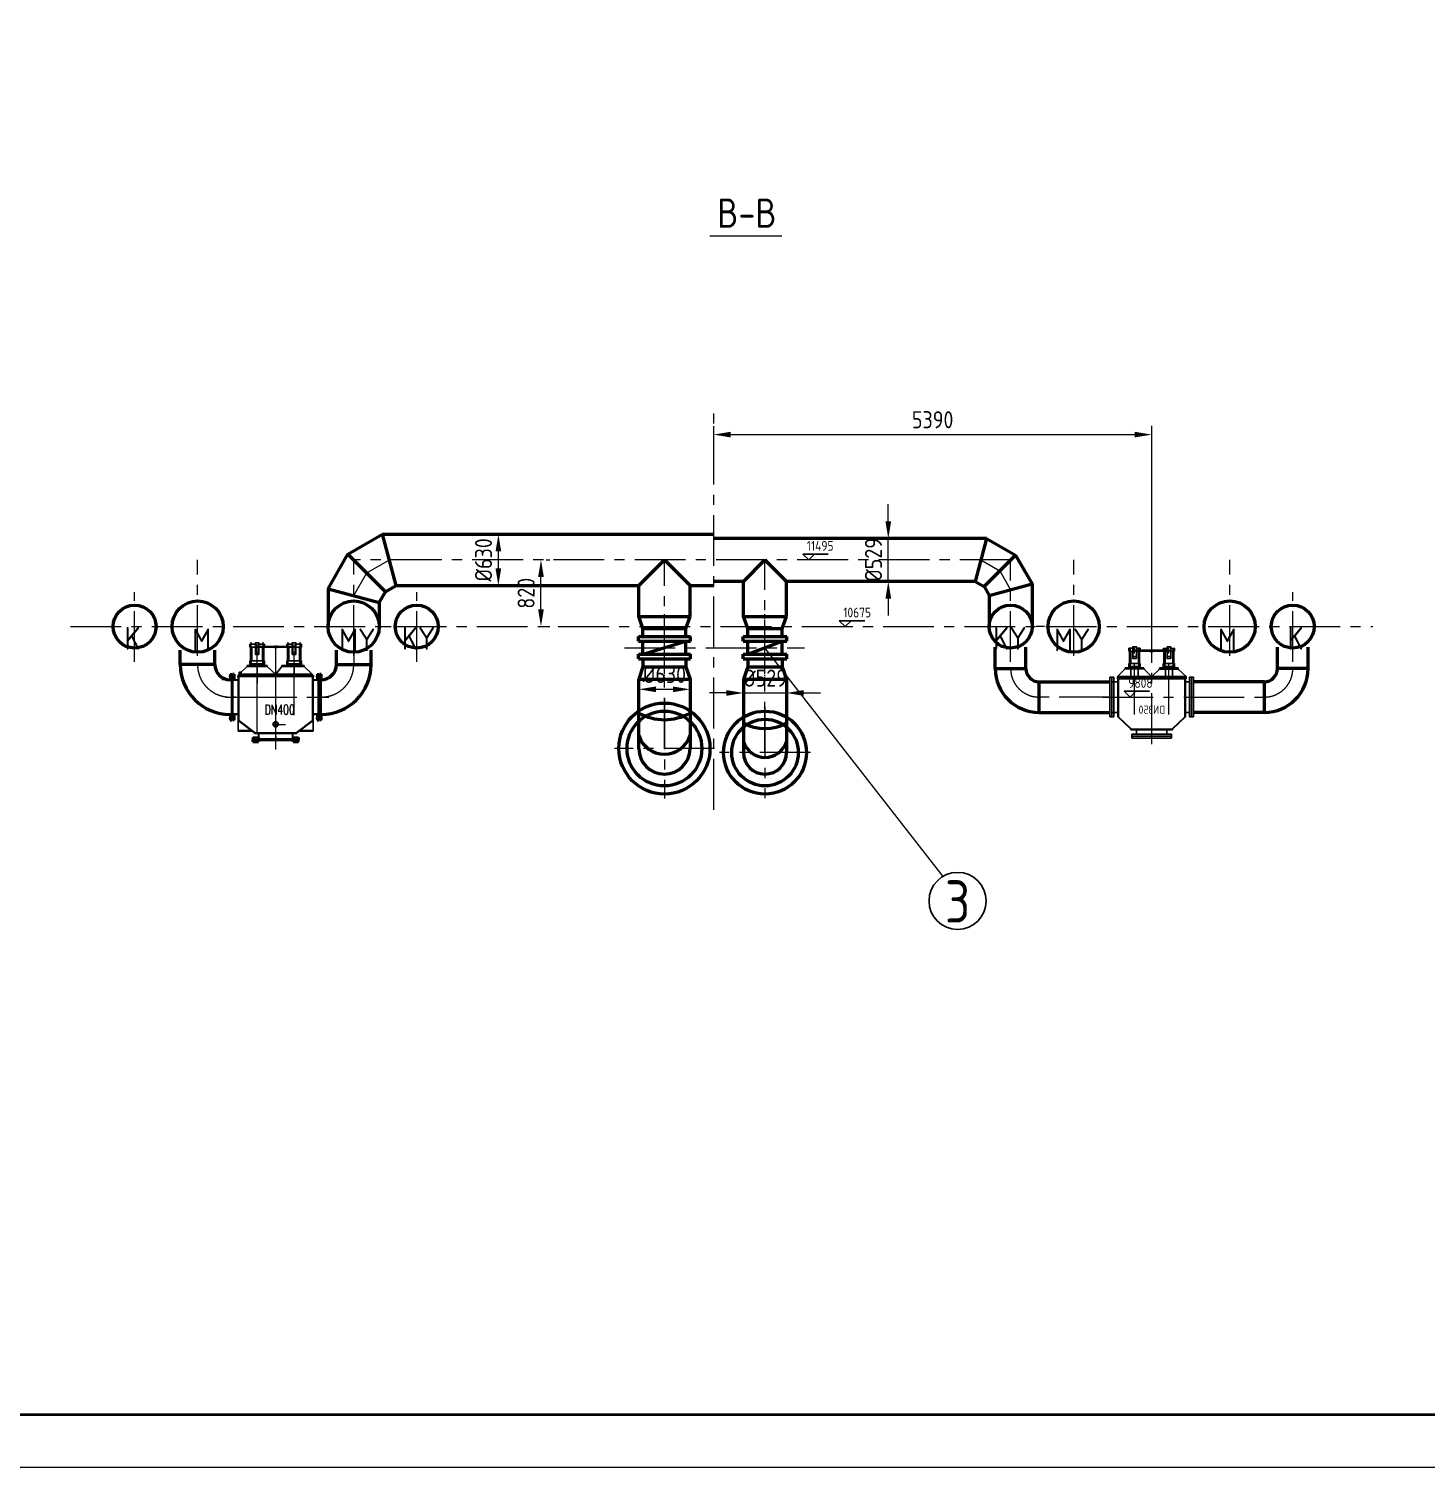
# Model space of a CAD drawing. Header units: millimetres. Extents: x 188205 to 604756, y -401673 to 15123.
# Drawn here: x 363665 to 380861, y -145146 to -127453 of the extents above; entities that cross this region are included whole.
import ezdxf
from ezdxf.enums import TextEntityAlignment as Align

# ---------------------------------------------------------------- set-up
doc = ezdxf.new("R2010")
doc.units = ezdxf.units.MM
doc.header["$LTSCALE"] = 500
doc.linetypes.add('CENTER', pattern=[2, 1.25, -0.25, 0.25, -0.25])
doc.linetypes.add('CONTINOUS', pattern=[0])
doc.layers.add('air', color=7, linetype='Continuous', lineweight=50, true_color=0x77bec0)
for name, color, linetype, lineweight in [('air-smoke', 5, 'Continuous', 50), ('BIAOZHU', 3, 'Continuous', 25), ('gas', 2, 'Continuous', 50), ('gas-smoke', 6, 'Continuous', 50), ('POU', 4, 'Continuous', 20), ('SHI', 7, 'Continuous', 40), ('WEN', 3, 'Continuous', 20), ('XI', 2, 'Continuous', 20), ('ZHONG', 1, 'CENTER', 20), ('中心线', 1, 'CENTER', 18), ('尺寸', 4, 'Continuous', 18)]:
    doc.layers.add(name, color=color, linetype=linetype, lineweight=lineweight)
doc.layers.add('dim', color=7, linetype='Continuous')
doc.styles.add('ACC', font='simplex.shx', dxfattribs={"width": 0.75, "bigfont": 'hztxt.shx'})
doc.styles.add('GB', font='gbenor.shx', dxfattribs={"bigfont": 'gbcbig.shx'})
doc.dimstyles.new('ISO-60', dxfattribs={"dimscale": 60, "dimtxt": 3.5, "dimasz": 3.5, "dimexe": 1.8, "dimexo": 1.25, "dimgap": 1.3, "dimtad": 1, "dimrnd": 1, "dimdsep": 46, "dimtxsty": 'GB', "dimcen": 0, "dimclrd": 3, "dimclre": 3, "dimclrt": 256, "dimadec": 0, "dimazin": 0, "dimtfac": 1, "dimtix": 1, "dimtmove": 0, "dimatfit": 3, "dimldrblk": 'DOTSMALL', "dimfxl": 0, "dimlwd": 20, "dimlwe": 20, "dimarcsym": 0})
pattern_1 = [(225, (8646.2436, 8383.133), (-2.245064, 2.245064), [])]
pattern_2 = [(315, (-8646.2567, 8383.133), (2.245064, 2.245064), [])]
pattern_3 = [(45, (-8100.633, -9139.6654), (-2.245064, 2.245064), [])]
pattern_4 = [(225.002762, (9715.9156, 8383.5757), (-2.2451723, 2.2449558), [])]
pattern_5 = [(315, (-9716.3328, 8383.133), (2.245064, 2.245064), [])]

# ---------------------------------------------------------------- blocks, each defined once
blk = doc.blocks.new('wf-3tf-dn350-a')
for p, q in [((-235, 599), (-285, 599)), ((-235, 599), (-285, 599)), ((-281, 564), (-281, 599)), ((-281, 564), (-235, 564)), ((-273, 412), (-273, 564)), ((-266, 377), (-266, 599)), ((-259, 412), (-259, 564)), ((-235, 616), (-190, 616)), ((234, 570), (-235, 570)), ((211, 576), (-212, 576)), ((211, 564), (-212, 564)), ((-190, 599), (-143, 599)), ((-190, 599), (-143, 599)), ((-165, 412), (-165, 564)), ((-158, 377), (-158, 599)), ((-151, 412), (-151, 564)), ((-143, 576), (-143, 599)), ((142, 576), (142, 601)), ((189, 601), (142, 601)), ((189, 601), (142, 601)), ((150, 412), (150, 564)), ((157, 377), (157, 601)), ((164, 412), (164, 564)), ((189, 616), (234, 616)), ((234, 601), (280, 601)), ((234, 601), (280, 601)), ((280, 566), (234, 566)), ((258, 412), (258, 566)), ((265, 377), (265, 601)), ((272, 412), (272, 566)), ((280, 566), (280, 601)), ((-327, 361), (-327, 345)), ((-327, 361), (-212, 361)), ((-281, 377), (-281, 412)), ((-212, 412), (-281, 412)), ((-212, 377), (-281, 377)), ((-281, 377), (-281, 361)), ((-264, 377), (-264, 412)), ((-235, 377), (-244, 377)), ((-236, 377), (-236, 361)), ((-236, 377), (-236, 361)), ((-190, 497), (-235, 497)), ((-189, 377), (-235, 377)), ((-200, 377), (-226, 377)), ((-212, 412), (-143, 412)), ((-212, 377), (-143, 377)), ((-212, 361), (-97, 361)), ((-189, 377), (-189, 361)), ((-189, 377), (-189, 361)), ((-161, 377), (-161, 412)), ((-143, 377), (-143, 412)), ((-143, 377), (-143, 361)), ((-97, 361), (-97, 345)), ((212, 361), (96, 361)), ((96, 361), (96, 346)), ((142, 377), (142, 412)), ((211, 412), (142, 412)), ((280, 377), (142, 377)), ((211, 377), (142, 377)), ((142, 377), (142, 361)), ((160, 377), (160, 412)), ((161, 361), (164, 361)), ((189, 377), (180, 377)), ((188, 377), (234, 377)), ((188, 377), (188, 361)), ((188, 377), (188, 361)), ((189, 499), (234, 499)), ((235, 377), (189, 377)), ((198, 377), (224, 377)), ((224, 377), (198, 377)), ((211, 412), (280, 412)), ((211, 377), (280, 377)), ((326, 361), (212, 361)), ((234, 377), (242, 377)), ((235, 377), (235, 361)), ((235, 377), (235, 361)), ((263, 361), (260, 361)), ((263, 377), (263, 412)), ((280, 377), (280, 412)), ((280, 377), (280, 361)), ((326, 361), (326, 346)), ((-514, 0), (-514, 245)), ((-514, 245), (-490, 245)), ((-490, 10), (-490, 245)), ((-466, 245), (-490, 245)), ((-490, 10), (-490, 245)), ((-466, 0), (-466, 245)), ((-415, 189), (-466, 189)), ((-327, 345), (-423, 254)), ((-423, 254), (-212, 254)), ((-423, 242), (-423, 254)), ((-423, 242), (-212, 242)), ((-423, 242), (-423, 225)), ((-212, 237), (-423, 237)), ((-423, 237), (-212, 237)), ((-423, 225), (-212, 225)), ((-415, 10), (-415, 225)), ((-415, 10), (-415, 225)), ((-409, 225), (-409, -242)), ((-405, 249), (-405, 225)), ((-390, 225), (-390, 242)), ((-212, 345), (-327, 345)), ((-256, 345), (-256, 254)), ((-212, 345), (-97, 345)), ((-212, 254), (-2, 254)), ((-212, 242), (-2, 242)), ((-212, 237), (0, 237)), ((-212, 225), (0, 225)), ((-168, 345), (-168, 254)), ((-97, 345), (-2, 254)), ((-34, 237), (-34, 242)), ((-34, 237), (-34, 225)), ((-34, 237), (-34, 225)), ((-19, 249), (-19, 225)), ((-19, 249), (-19, 225)), ((-19, 249), (-19, 225)), ((0, 225), (-3, 225)), ((0, 225), (-3, 225)), ((-2, 254), (-2, 237)), ((212, 237), (0, 237)), ((212, 225), (0, 225)), ((0, 225), (3, 225)), ((0, 225), (3, 225)), ((96, 346), (1, 254)), ((1, 254), (1, 237)), ((212, 254), (1, 254)), ((212, 242), (1, 242)), ((19, 249), (19, 225)), ((31, 237), (31, 242)), ((31, 237), (31, 225)), ((212, 346), (96, 346)), ((168, 346), (168, 254)), ((212, 346), (326, 346)), ((422, 254), (212, 254)), ((422, 242), (212, 242)), ((422, 237), (212, 237)), ((422, 225), (212, 225)), ((256, 346), (256, 254)), ((326, 346), (422, 254)), ((392, 237), (392, 242)), ((392, 237), (392, 225)), ((407, 254), (407, 225)), ((409, 225), (409, -242)), ((415, 0), (415, 225)), ((415, 189), (480, 189)), ((422, 242), (422, 254)), ((422, 242), (422, 237)), ((422, 237), (422, 225)), ((466, 0), (466, 245)), ((466, 245), (490, 245)), ((490, 10), (490, 245)), ((490, 10), (490, 245)), ((514, 245), (490, 245)), ((514, 0), (514, 245)), ((-514, 0), (-514, -245)), ((-490, 10), (-490, -245)), ((-490, 10), (-490, -245)), ((-466, 0), (-466, -245)), ((-415, 10), (-415, -245)), ((415, 0), (415, -245)), ((466, 0), (466, -245)), ((490, 10), (490, -245)), ((490, 10), (490, -245)), ((514, 0), (514, -245)), ((-514, -245), (-490, -245)), ((-466, -245), (-490, -245)), ((-415, -188), (-466, -188)), ((-409, -242), (-415, -245)), ((-415, -245), (-257, -395)), ((-409, -242), (-248, -395)), ((409, -242), (247, -395)), ((415, -245), (256, -395)), ((415, -245), (409, -242)), ((415, -188), (480, -188)), ((466, -245), (490, -245)), ((514, -245), (490, -245)), ((256, -395), (-257, -395)), ((-257, -395), (-257, -405)), ((-257, -405), (-246, -405)), ((-155, -405), (-246, -405)), ((0, -456), (-245, -456)), ((-245, -456), (-245, -480)), ((0, -480), (-245, -480)), ((0, -480), (-245, -480)), ((-245, -504), (-245, -480)), ((0, -504), (-245, -504)), ((0, -405), (-188, -405)), ((-188, -405), (-188, -456)), ((0, -405), (189, -405)), ((0, -456), (245, -456)), ((0, -480), (245, -480)), ((0, -480), (245, -480)), ((0, -504), (245, -504)), ((245, -405), (155, -405)), ((189, -405), (189, -456)), ((256, -405), (245, -405)), ((245, -456), (245, -480)), ((245, -504), (245, -480)), ((256, -395), (256, -405))]:
    blk.add_line(p, q)
for points in [[(-190, 564), (-190, 474), (-235, 474), (-235, 616), (-190, 616), (-190, 576)], [(189, 576), (189, 618), (234, 618), (234, 476), (189, 476), (189, 564)]]:
    blk.add_lwpolyline(points)
for points in [[(-21, 578), (-10, 578), (-10, 561), (-21, 561)], [(20, 578), (9, 578), (9, 561), (20, 561)]]:
    blk.add_lwpolyline(points, close=True)
for centre in [(-212, 570), (0, 570), (211, 570)]:
    blk.add_circle(centre, 6)
at = {"layer": 'ZHONG'}
for p, q in [((0, -578), (0, 710)), ((-212, -215), (-212, 616)), ((212, -215), (212, 616)), ((606, 0), (-608, 0))]:
    blk.add_line(p, q, dxfattribs=at)
at = {"insert": (161, -106), "char_height": 100, "attachment_point": 3, "style": 'GB'}
blk.add_mtext_dynamic_manual_height_columns('DN350', width=455.08, gutter_width=12.5, heights=[0], dxfattribs=at)
blk = doc.blocks.new('A$C14AE279B')
at = {"layer": 'POU'}
h = blk.add_hatch(dxfattribs=at)
h.set_pattern_fill('ANSI31', color=256, style=0)
h.set_pattern_definition(pattern_3)
h.paths.add_polyline_path([(38, 16), (69, 16), (69, 42), (42, 42), (39, 39), (38, 39)])
h.paths.add_polyline_path([(12, 39), (0, 39), (0, 16), (12, 16)])
h = blk.add_hatch(dxfattribs=at)
h.set_pattern_fill('ANSI31', color=256, style=0)
h.set_pattern_definition(pattern_3)
h.paths.add_polyline_path([(527, 39), (527, 39), (524, 42), (497, 42), (497, 16), (527, 16)])
h.paths.add_polyline_path([(553, 16), (565, 16), (565, 39), (553, 39)])
at = {"layer": 'SHI'}
for p, q in [((0, 39), (39, 39)), ((0, 16), (0, 39)), ((0, 16), (70, 16)), ((12, 16), (12, 39)), ((38, 16), (38, 39)), ((42, 42), (39, 39)), ((42, 42), (524, 42)), ((69, 16), (69, 42)), ((496, 16), (565, 16)), ((497, 16), (497, 42)), ((524, 42), (527, 39)), ((527, 39), (565, 39)), ((527, 16), (527, 39)), ((553, 16), (553, 39)), ((565, 16), (565, 39))]:
    blk.add_line(p, q, dxfattribs=at)
at = {"layer": 'ZHONG'}
for p, q in [((25, 0), (25, 52)), ((283, 0), (283, 52)), ((540, 0), (540, 52))]:
    blk.add_line(p, q, dxfattribs=at)
blk = doc.blocks.new('wf-3tf-dn400-a')
at = {"layer": 'POU'}
h = blk.add_hatch(dxfattribs=at)
h.set_pattern_fill('ANSI31', color=256, angle=-90, style=0)
h.set_pattern_definition(pattern_5)
h.paths.add_polyline_path([(-561, 244), (-561, 214), (-535, 214), (-535, 241), (-538, 244), (-538, 244)])
h.paths.add_polyline_path([(-538, 270), (-538, 282), (-561, 282), (-561, 270)])
h = blk.add_hatch(dxfattribs=at)
h.set_pattern_fill('ANSI31', color=256, style=0)
h.set_pattern_definition(pattern_1)
h.paths.add_polyline_path([(-509, 244), (-509, 214), (-535, 214), (-535, 241), (-532, 244), (-532, 244)])
h.paths.add_polyline_path([(-532, 270), (-532, 282), (-509, 282), (-509, 270)])
h = blk.add_hatch(dxfattribs=at)
h.set_pattern_fill('ANSI31', color=256, angle=-90, style=0)
h.set_pattern_definition(pattern_2)
h.paths.add_polyline_path([(509, 244), (509, 214), (535, 214), (535, 241), (532, 244), (532, 244)])
h.paths.add_polyline_path([(532, 270), (532, 282), (509, 282), (509, 270)])
h = blk.add_hatch(dxfattribs=at)
h.set_pattern_fill('ANSI31', color=256, style=0)
h.set_pattern_definition(pattern_4)
h.paths.add_polyline_path([(561, 244), (561, 214), (535, 214), (535, 241), (538, 244), (538, 244)])
h.paths.add_polyline_path([(538, 270), (538, 282), (561, 282), (561, 270)])
h = blk.add_hatch(dxfattribs=at)
h.set_pattern_fill('ANSI31', color=256, angle=-90, style=0)
h.set_pattern_definition(pattern_5)
h.paths.add_polyline_path([(-538, -245), (-538, -244), (-535, -241), (-535, -214), (-561, -214), (-561, -245)])
h.paths.add_polyline_path([(-561, -271), (-561, -283), (-538, -283), (-538, -271)])
h = blk.add_hatch(dxfattribs=at)
h.set_pattern_fill('ANSI31', color=256, style=0)
h.set_pattern_definition(pattern_1)
h.paths.add_polyline_path([(-532, -245), (-532, -244), (-535, -241), (-535, -214), (-509, -214), (-509, -245)])
h.paths.add_polyline_path([(-509, -271), (-509, -283), (-532, -283), (-532, -271)])
h = blk.add_hatch(dxfattribs=at)
h.set_pattern_fill('ANSI31', color=256, angle=-90, style=0)
h.set_pattern_definition(pattern_2)
h.paths.add_polyline_path([(532, -245), (532, -244), (535, -241), (535, -214), (509, -214), (509, -245)])
h.paths.add_polyline_path([(509, -271), (509, -283), (532, -283), (532, -271)])
h = blk.add_hatch(dxfattribs=at)
h.set_pattern_fill('ANSI31', color=256, style=0)
h.set_pattern_definition(pattern_4)
h.paths.add_polyline_path([(538, -245), (538, -244), (535, -241), (535, -214), (561, -214), (561, -245)])
h.paths.add_polyline_path([(561, -271), (561, -283), (538, -283), (538, -271)])
for p, q in [((-317, 615), (-317, 650)), ((-250, 650), (-317, 650)), ((-317, 615), (-250, 615)), ((-309, 444), (-309, 615)), ((-295, 444), (-295, 615)), ((-205, 666), (-250, 666)), ((-205, 548), (-250, 548)), ((-228, 624), (-20, 624)), ((-228, 612), (-20, 612)), ((-205, 650), (-139, 650)), ((-161, 444), (-161, 612)), ((-147, 444), (-147, 612)), ((-139, 624), (-139, 650)), ((-9, 624), (9, 624)), ((-9, 612), (9, 612)), ((20, 624), (227, 624)), ((20, 612), (228, 612)), ((139, 624), (139, 650)), ((205, 650), (139, 650)), ((147, 444), (147, 612)), ((161, 444), (161, 612)), ((250, 667), (205, 667)), ((250, 548), (205, 548)), ((250, 650), (317, 650)), ((317, 615), (250, 615)), ((295, 444), (295, 615)), ((309, 444), (309, 615)), ((317, 615), (317, 650)), ((-352, 374), (-429, 304)), ((-352, 389), (-352, 374)), ((-352, 389), (-228, 389)), ((-228, 374), (-352, 374)), ((-317, 389), (-317, 444)), ((-228, 444), (-317, 444)), ((-317, 409), (-139, 409)), ((-228, 409), (-317, 409)), ((-228, 444), (-139, 444)), ((-228, 409), (-139, 409)), ((-228, 389), (-104, 389)), ((-228, 374), (-104, 374)), ((-139, 389), (-139, 444)), ((-104, 389), (-104, 374)), ((-104, 374), (-1, 282)), ((75, 374), (4, 282)), ((75, 389), (75, 374)), ((75, 389), (228, 389)), ((228, 374), (75, 374)), ((139, 389), (139, 444)), ((228, 444), (139, 444)), ((139, 409), (317, 409)), ((228, 409), (139, 409)), ((205, 409), (196, 409)), ((199, 409), (199, 389)), ((251, 409), (205, 409)), ((240, 409), (215, 409)), ((228, 444), (317, 444)), ((228, 409), (317, 409)), ((351, 389), (228, 389)), ((228, 374), (351, 374)), ((256, 409), (256, 389)), ((317, 389), (317, 444)), ((351, 389), (351, 374)), ((351, 374), (451, 282)), ((-545, 212), (-545, -213)), ((-460, 212), (-525, 212)), ((-525, 212), (-525, -213)), ((-454, 208), (-525, 208)), ((-465, 265), (-465, 253)), ((-465, 265), (-228, 265)), ((-465, 253), (-228, 253)), ((-460, -45), (-460, 253)), ((-454, 253), (-454, -287)), ((-451, 284), (-453, 282)), ((-453, 282), (-228, 282)), ((-453, 270), (-453, 282)), ((-453, 270), (-228, 270)), ((-453, 270), (-453, 265)), ((-451, 286), (-451, 282)), ((-429, 308), (-447, 308)), ((-447, 308), (-447, 286)), ((-438, 286), (-440, 282)), ((-438, 282), (-436, 286)), ((-429, 286), (-429, 308)), ((-425, 286), (-425, 282)), ((228, 282), (-228, 282)), ((228, 270), (-228, 270)), ((-228, 265), (0, 265)), ((-1, 265), (-228, 265)), ((-228, 253), (0, 253)), ((-1, 270), (-1, 282)), ((-1, 270), (-1, 265)), ((-1, 265), (-1, 253)), ((0, 253), (-1, 253)), ((228, 265), (0, 265)), ((0, 253), (3, 253)), ((0, 253), (0, 253)), ((228, 253), (0, 253)), ((0, 253), (3, 253)), ((4, 282), (228, 282)), ((4, 270), (4, 282)), ((4, 270), (228, 270)), ((4, 270), (4, 265)), ((4, 265), (4, 253)), ((4, 265), (228, 265)), ((451, 282), (228, 282)), ((451, 270), (228, 270)), ((465, 265), (228, 265)), ((465, 253), (228, 253)), ((435, 265), (435, 265)), ((451, 270), (451, 282)), ((451, 270), (451, 265)), ((451, 265), (451, 265)), ((454, 253), (454, -287)), ((454, 208), (525, 208)), ((460, -45), (460, 253)), ((460, -45), (460, 253)), ((460, 212), (525, 212)), ((465, 265), (465, 253)), ((525, 212), (525, -213)), ((545, 212), (545, -213)), ((-460, -45), (-460, -290)), ((460, -45), (460, -290)), ((-460, -208), (-525, -208)), ((-460, -213), (-525, -213)), ((-460, -208), (-454, -208)), ((-460, -290), (-454, -287)), ((-460, -290), (-261, -440)), ((-460, -290), (-460, -420)), ((-454, -287), (-253, -440)), ((454, -287), (253, -440)), ((460, -290), (261, -440)), ((460, -208), (525, -208)), ((460, -213), (525, -213)), ((460, -290), (460, -420)), ((-301, -410), (-460, -410)), ((-288, -420), (-460, -420)), ((-261, -440), (261, -440)), ((-261, -440), (-261, -450)), ((261, -450), (-261, -450)), ((-212, -450), (-212, -515)), ((212, -515), (-212, -515)), ((-208, -450), (-208, -515)), ((208, -450), (208, -515)), ((212, -450), (212, -515)), ((261, -440), (261, -450)), ((460, -420), (288, -420)), ((460, -410), (301, -410))]:
    blk.add_line(p, q)
for points in [[(-205, 624), (-205, 666), (-250, 666), (-250, 524), (-205, 524), (-205, 612)], [(250, 615), (250, 667), (205, 667), (205, 624)], [(205, 612), (205, 525), (250, 525), (250, 615)]]:
    blk.add_lwpolyline(points)
for points in [[(-20, 627), (-9, 627), (-9, 610), (-20, 610)], [(20, 627), (9, 627), (9, 610), (20, 610)], [(-451, 286), (-425, 286), (-425, 301), (-451, 301)]]:
    blk.add_lwpolyline(points, close=True)
for centre, radius in [((-228, 618), 6), ((0, 618), 6), ((228, 619), 6), ((0, -336), 32), ((0, -336), 13.5)]:
    blk.add_circle(centre, radius)
at = {"layer": 'SHI'}
for p, q in [((-561, 282), (-561, 213)), ((-561, 282), (-538, 282)), ((-561, 270), (-538, 270)), ((-561, 244), (-538, 244)), ((-561, 214), (-535, 214)), ((-538, 282), (-538, 244)), ((-535, 241), (-538, 244)), ((-535, 241), (-532, 244)), ((-535, 241), (-535, -241)), ((-535, 241), (-535, -241)), ((-509, 214), (-535, 214)), ((-532, 282), (-532, 244)), ((-509, 282), (-532, 282)), ((-509, 270), (-532, 270)), ((-509, 244), (-532, 244)), ((-509, 282), (-509, 213)), ((509, 282), (509, 213)), ((509, 282), (532, 282)), ((509, 270), (532, 270)), ((509, 244), (532, 244)), ((509, 214), (535, 214)), ((532, 282), (532, 244)), ((535, 241), (532, 244)), ((535, 241), (538, 244)), ((535, 241), (535, -241)), ((535, 241), (535, -241)), ((561, 214), (535, 214)), ((538, 282), (538, 244)), ((561, 282), (538, 282)), ((561, 270), (538, 270)), ((561, 244), (538, 244)), ((561, 282), (561, 213)), ((-561, -213), (-561, -283)), ((-561, -214), (-535, -214)), ((-561, -245), (-538, -245)), ((-561, -271), (-538, -271)), ((-561, -283), (-538, -283)), ((-535, -241), (-538, -244)), ((-538, -244), (-538, -283)), ((-509, -214), (-535, -214)), ((-535, -241), (-532, -244)), ((-532, -244), (-532, -283)), ((-509, -245), (-532, -245)), ((-509, -271), (-532, -271)), ((-509, -283), (-532, -283)), ((-509, -213), (-509, -283)), ((509, -213), (509, -283)), ((509, -214), (535, -214)), ((509, -245), (532, -245)), ((509, -271), (532, -271)), ((509, -283), (532, -283)), ((535, -241), (532, -244)), ((532, -244), (532, -283)), ((561, -214), (535, -214)), ((535, -241), (538, -244)), ((538, -244), (538, -283)), ((561, -245), (538, -245)), ((561, -271), (538, -271)), ((561, -283), (538, -283)), ((561, -213), (561, -283))]:
    blk.add_line(p, q, dxfattribs=at)
at = {"layer": 'ZHONG'}
for p, q in [((-577, 257), (-525, 257)), ((-493, 257), (-545, 257)), ((493, 257), (545, 257)), ((577, 257), (525, 257)), ((577, 0), (525, 0)), ((-577, 0), (-525, 0)), ((-493, 0), (-545, 0)), ((493, 0), (545, 0)), ((-577, -258), (-525, -258)), ((-493, -258), (-545, -258)), ((493, -258), (545, -258)), ((577, -258), (525, -258))]:
    blk.add_line(p, q, dxfattribs=at)
at = {"layer": '中心线'}
for p, q in [((-250, 650), (-317, 650)), ((-302, 409), (-302, 677)), ((-228, -440), (-228, 650)), ((-228, 168), (-228, 540)), ((-205, 650), (-139, 650)), ((-154, 409), (-154, 677)), ((0, 624), (0, -643)), ((205, 650), (139, 650)), ((154, 409), (154, 677)), ((228, 293), (228, 650)), ((228, 168), (228, 540)), ((250, 650), (317, 650)), ((302, 409), (302, 677)), ((-299, 409), (-299, 444)), ((-228, 409), (-228, 171)), ((-156, 409), (-156, 444)), ((0, 399), (0, -620)), ((0, 373), (0, -643)), ((156, 409), (156, 444)), ((199, 409), (199, 389)), ((228, 409), (228, 296)), ((256, 409), (256, 389)), ((299, 409), (299, 444)), ((-227, -223), (-228, 181)), ((-16, 282), (-16, 253)), ((19, 282), (19, 253)), ((19, 265), (19, 253)), ((19, 265), (19, 253)), ((19, 265), (19, 253)), ((227, -223), (228, 306)), ((436, 282), (436, 253)), ((-615, 0), (653, 0)), ((-363, 0), (653, 0)), ((-32, -336), (122, -336)), ((0, -255), (0, -417))]:
    blk.add_line(p, q, dxfattribs=at)
at = {"layer": '尺寸'}
for p, q in [((-446, 308), (-446, 301)), ((-430, 301), (-430, 308)), ((0, -233), (0, -440)), ((0, -336), (111, -336)), ((454, -287), (460, -290))]:
    blk.add_line(p, q, dxfattribs=at)
blk.add_arc((0, -336), 12.5, 89.9993, 0, dxfattribs=at)
at = {"layer": '尺寸', "xscale": -1, "rotation": 180}
blk.add_blockref('A$C14AE279B', (-282, -483), dxfattribs=at)
at = {"layer": '尺寸'}
blk.add_blockref('A$C14AE279B', (-282, -567), dxfattribs=at)
at = {"layer": 'dim', "style": 'ACC', "width": 0.7}
blk.add_text('DN400', height=120, dxfattribs=at).set_placement((-135, -214))
blk = doc.blocks.new('*D521')
at = {"layer": 'Defpoints', "color": 0}
for p in [(372093, -132268), (377483, -132445), (377483, -135215)]:
    blk.add_point(p, dxfattribs=at)
at = {"layer": 'WEN', "color": 3, "lineweight": 20}
for p, q in [((372093, -132343), (372093, -132553)), ((377483, -135140), (377483, -132337)), ((372303, -132445), (377273, -132445))]:
    blk.add_line(p, q, dxfattribs=at)
at = {"layer": 'WEN', "color": 3}
for points in [[(372303, -132410), (372303, -132480), (372093, -132445)], [(377273, -132410), (377273, -132480), (377483, -132445)]]:
    blk.add_solid(points, dxfattribs=at)
at = {"layer": 'WEN', "insert": (374788, -132262), "char_height": 210, "attachment_point": 5, "style": 'GB'}
blk.add_mtext('5390', dxfattribs=at)
blk = doc.blocks.new('_DotSmall')
at = {"color": 0, "linetype": 'ByBlock', "const_width": 0.5}
blk.add_lwpolyline([(-0.0625, 0, 1), (0.0625, 0, 1)], format="xyb", close=True, dxfattribs=at)
blk = doc.blocks.new('*D522')
at = {"layer": 'Defpoints', "color": 0}
for p in [(369956, -133986), (369968, -133986), (369956, -134806)]:
    blk.add_point(p, dxfattribs=at)
at = {"layer": 'WEN', "color": 3, "lineweight": 20}
for p, q in [((370031, -133986), (370076, -133986)), ((369968, -134596), (369968, -134196)), ((370031, -134806), (370076, -134806))]:
    blk.add_line(p, q, dxfattribs=at)
at = {"layer": 'WEN', "color": 3}
for points in [[(369933, -134196), (370003, -134196), (369968, -133986)], [(369933, -134596), (370003, -134596), (369968, -134806)]]:
    blk.add_solid(points, dxfattribs=at)
at = {"layer": 'WEN', "insert": (369785, -134396), "char_height": 210, "attachment_point": 5, "rotation": 90, "style": 'GB'}
blk.add_mtext('820', dxfattribs=at)
blk = doc.blocks.new('正标高')
at = {"layer": 'BIAOZHU'}
for p, q in [((-2.4, 2.4), (8, 2.4)), ((-2.4, 2.4), (0, 0)), ((2.4, 2.4), (0, 0))]:
    blk.add_line(p, q, dxfattribs=at)
at = {"layer": 'BIAOZHU', "style": 'GB', "flags": 10}
blk.add_attdef('+', (-3.12, 3.76), '', height=4, dxfattribs=at)
at = {"layer": 'BIAOZHU', "style": 'GB'}
blk.add_attdef('1000', (-0.7624, 3.76), '', height=4, dxfattribs=at)
blk = doc.blocks.new('jt-dn400-a')
at = {"linetype": 'CONTINOUS'}
for p, q in [((-386, -265), (-386, 265)), ((-136, 213), (-236, 213)), ((-236, -213), (-236, 213)), ((-136, -270), (-136, 270)), ((-80, -270), (-80, 270)), ((80, -270), (80, 270)), ((136, -270), (136, 270)), ((136, 213), (236, 213)), ((236, -213), (236, 213)), ((386, -265), (386, 265)), ((-136, -213), (-236, -213)), ((136, -213), (236, -213))]:
    blk.add_line(p, q, dxfattribs=at)
for p, q in [((-236, 213), (-386, 265)), ((-136, 270), (-80, 270)), ((-80, 213), (80, 213)), ((-80, -213), (80, 213)), ((80, 270), (136, 270)), ((236, 213), (386, 265)), ((-236, -213), (-386, -265)), ((-136, -270), (-80, -270)), ((-80, -213), (80, -213)), ((80, -270), (136, -270)), ((236, -213), (386, -265))]:
    blk.add_line(p, q)
at = {"layer": '中心线', "ltscale": 0.1}
blk.add_line((-420, 0), (412, 0), dxfattribs=at)
blk = doc.blocks.new('jt-dn500-a')
at = {"linetype": 'CONTINOUS'}
for p, q in [((-386, -315), (-386, 315)), ((-136, 264), (-236, 264)), ((-236, -265), (-236, 264)), ((-136, -320), (-136, 320)), ((-80, -320), (-80, 320)), ((80, -320), (80, 320)), ((136, -320), (136, 320)), ((136, 264), (236, 264)), ((236, -265), (236, 264)), ((386, -315), (386, 315)), ((-136, -265), (-236, -265)), ((136, -265), (236, -265))]:
    blk.add_line(p, q, dxfattribs=at)
for p, q in [((-236, 264), (-386, 315)), ((-136, 320), (-80, 320)), ((-80, 264), (80, 264)), ((-80, -265), (80, 264)), ((80, 320), (136, 320)), ((236, 264), (386, 315)), ((-236, -265), (-386, -315)), ((-136, -320), (-80, -320)), ((-80, -265), (80, -265)), ((80, -320), (136, -320)), ((236, -265), (386, -315))]:
    blk.add_line(p, q)
at = {"layer": '中心线', "ltscale": 0.1}
blk.add_line((-420, 0), (412, 0), dxfattribs=at)
blk = doc.blocks.new('*D523')
at = {"layer": 'Defpoints', "color": 0}
for p in [(371172, -135578), (371802, -135578), (371802, -135578)]:
    blk.add_point(p, dxfattribs=at)
at = {"layer": 'WEN', "color": 3, "lineweight": 20}
for p, q in [((371172, -135503), (371172, -135470)), ((371802, -135503), (371802, -135470)), ((371382, -135578), (371592, -135578))]:
    blk.add_line(p, q, dxfattribs=at)
at = {"layer": 'WEN', "color": 3}
for points in [[(371382, -135543), (371382, -135613), (371172, -135578)], [(371592, -135543), (371592, -135613), (371802, -135578)]]:
    blk.add_solid(points, dxfattribs=at)
at = {"layer": 'WEN', "insert": (371487, -135395), "char_height": 210, "attachment_point": 5, "style": 'GB'}
blk.add_mtext('%%c630', dxfattribs=at)
blk = doc.blocks.new('*D524')
at = {"layer": 'Defpoints', "color": 0}
for p in [(372460, -135602), (372989, -135602), (372989, -135623)]:
    blk.add_point(p, dxfattribs=at)
at = {"layer": 'WEN', "color": 3, "lineweight": 20}
for p, q in [((372250, -135623), (372040, -135623)), ((372460, -135623), (372989, -135623)), ((372460, -135677), (372460, -135731)), ((372989, -135677), (372989, -135731)), ((373199, -135623), (373409, -135623))]:
    blk.add_line(p, q, dxfattribs=at)
at = {"layer": 'WEN', "color": 3}
for points in [[(372250, -135588), (372250, -135658), (372460, -135623)], [(373199, -135588), (373199, -135658), (372989, -135623)]]:
    blk.add_solid(points, dxfattribs=at)
at = {"layer": 'WEN', "insert": (372725, -135440), "char_height": 210, "attachment_point": 5, "style": 'GB'}
blk.add_mtext('%%c529', dxfattribs=at)
blk = doc.blocks.new('*D525')
at = {"layer": 'Defpoints', "color": 0}
for p in [(369374, -133671), (369444, -133671), (369374, -134301)]:
    blk.add_point(p, dxfattribs=at)
at = {"layer": 'WEN', "color": 3, "lineweight": 20}
for p, q in [((369449, -133671), (369552, -133671)), ((369444, -134091), (369444, -133881)), ((369449, -134301), (369552, -134301))]:
    blk.add_line(p, q, dxfattribs=at)
at = {"layer": 'WEN', "color": 3}
for points in [[(369409, -133881), (369479, -133881), (369444, -133671)], [(369409, -134091), (369479, -134091), (369444, -134301)]]:
    blk.add_solid(points, dxfattribs=at)
at = {"layer": 'WEN', "insert": (369261, -133986), "char_height": 210, "attachment_point": 5, "rotation": 90, "style": 'GB'}
blk.add_mtext('%%c630', dxfattribs=at)
blk = doc.blocks.new('*D526')
at = {"layer": 'Defpoints', "color": 0}
for p in [(374242, -133722), (374246, -133722), (374246, -134251)]:
    blk.add_point(p, dxfattribs=at)
at = {"layer": 'WEN', "color": 3, "lineweight": 20}
for p, q in [((374242, -133512), (374242, -133302)), ((374171, -133722), (374134, -133722)), ((374242, -134251), (374242, -133722)), ((374171, -134251), (374134, -134251)), ((374242, -134461), (374242, -134671))]:
    blk.add_line(p, q, dxfattribs=at)
at = {"layer": 'WEN', "color": 3}
for points in [[(374207, -133512), (374277, -133512), (374242, -133722)], [(374207, -134461), (374277, -134461), (374242, -134251)]]:
    blk.add_solid(points, dxfattribs=at)
at = {"layer": 'WEN', "insert": (374059, -133986), "char_height": 210, "attachment_point": 5, "rotation": 90, "style": 'GB'}
blk.add_mtext('%%c529', dxfattribs=at)
blk = doc.blocks.new('序号')
at = {"layer": 'BIAOZHU'}
blk.add_circle((0, -5.4), 5.4, dxfattribs=at)
at = {"layer": 'BIAOZHU', "style": 'GB', "flags": 8}
blk.add_attdef('序号', text='', height=8, dxfattribs=at).set_placement((0, -5.48), align=Align.MIDDLE)

msp = doc.modelspace()

# ---------------------------------------------------------------- linework, layer by layer
at = {"layer": 'air'}
for p, q in [((379030.711, -135323.582), (379030.711, -135058.557)), ((379407.711, -135323.582), (379030.711, -135323.582)), ((378869.211, -135485.082), (377997.585, -135485.082)), ((378869.211, -135862.082), (378869.211, -135485.082)), ((378869.211, -135862.082), (377997.585, -135862.082))]:
    msp.add_line(p, q, dxfattribs=at)
for centre in [(364967.248, -134806.207), (379219.226, -134806.207)]:
    msp.add_circle(centre, 264.5, dxfattribs=at)
for radius in [161.5, 538.5]:
    msp.add_arc((378869.211, -135323.582), radius, 270, 0, dxfattribs=at)
at = {"layer": 'air-smoke'}
for p, q in [((375452.084, -133721.707), (372093.237, -133721.707)), ((375452.084, -133721.707), (375310.339, -134250.707)), ((375452.084, -133721.707), (375806.89, -133926.555)), ((375419.635, -134313.809), (375806.89, -133926.555)), ((375806.89, -133926.555), (376011.737, -134281.36)), ((372460.188, -134250.707), (372724.688, -133986.207)), ((372724.688, -133986.207), (372989.188, -134250.707)), ((372460.188, -134250.707), (372093.237, -134250.707)), ((372460.188, -134680.207), (372460.188, -134250.707)), ((372989.188, -134680.207), (372989.188, -134250.707)), ((375310.339, -134250.707), (372989.188, -134250.707)), ((375310.339, -134250.707), (375419.635, -134313.809)), ((375482.737, -134423.105), (376011.737, -134281.36)), ((376011.737, -134281.36), (376011.737, -134806.207)), ((375419.635, -134313.809), (375482.737, -134423.105)), ((375482.737, -134423.105), (375482.737, -134806.207)), ((375558.763, -135323.582), (375558.763, -135058.557)), ((375935.763, -135323.582), (375935.763, -135058.557)), ((379407.711, -135323.582), (379407.711, -135058.557)), ((375558.763, -135323.582), (375935.763, -135323.582)), ((372460.188, -135452.207), (372460.188, -136356.207)), ((372989.188, -135452.207), (372989.188, -136356.207)), ((376097.263, -135862.082), (376097.263, -135485.082)), ((376097.263, -135485.082), (376969.577, -135485.082)), ((376097.263, -135862.082), (376969.577, -135862.082))]:
    msp.add_line(p, q, dxfattribs=at)
for centre, radius in [((368439.251, -134806.25), 264.5), ((375747.223, -134806.25), 264.5), ((372724.688, -136356.207), 510), ((372724.688, -136356.207), 410)]:
    msp.add_circle(centre, radius, dxfattribs=at)
for centre, radius, start, end in [((376097.263, -135323.582), 538.5, 180, 270), ((376097.263, -135323.582), 161.5, 180, 270), ((372724.688, -135532.055), 529, 240, 300), ((372724.688, -136138.39), 277.471, 197.5879538, 342.4120462), ((372724.688, -136356.207), 264.5, 180, 0)]:
    msp.add_arc(centre, radius, start, end, dxfattribs=at)
at = {"layer": 'gas'}
for p, q in [((365529.214, -135273.593), (365529.211, -135096.388)), ((365955.214, -135273.587), (365955.211, -135096.454)), ((365955.214, -135273.587), (365529.214, -135273.593))]:
    msp.add_line(p, q, dxfattribs=at)
for centre in [(365743.247, -134806.207), (376523.221, -134806.231), (378443.227, -134806.207)]:
    msp.add_circle(centre, 315, dxfattribs=at)
for radius in [613, 187]:
    msp.add_arc((366142.214, -135273.584), radius, 180.0007863, 270.0007863, dxfattribs=at)
at = {"layer": 'gas-smoke'}
for p, q in [((367593.41, -133916.381), (368018.063, -133671.207)), ((368186.871, -134301.207), (368018.063, -133671.207)), ((368018.063, -133671.207), (372093.237, -133671.207)), ((367348.237, -134341.034), (367593.41, -133916.381)), ((368054.602, -134377.573), (367593.41, -133916.381)), ((371172.067, -134301.207), (371487.067, -133986.207)), ((371487.067, -133986.207), (371802.067, -134301.207)), ((367348.237, -134341.034), (367978.237, -134509.842)), ((367348.237, -134341.034), (367348.237, -134806.207)), ((367978.237, -134509.842), (368054.602, -134377.573)), ((368054.602, -134377.573), (368186.871, -134301.207)), ((368186.871, -134301.207), (371172.067, -134301.207)), ((371172.067, -134680.207), (371172.067, -134301.207)), ((371802.067, -134680.207), (371802.067, -134301.207)), ((371802.067, -134301.207), (372093.237, -134301.207)), ((367978.237, -134509.842), (367978.237, -134806.207)), ((367451.26, -135273.576), (367451.26, -135096.444)), ((367877.26, -135273.576), (367877.26, -135096.372)), ((367451.26, -135273.576), (367877.26, -135273.576)), ((371172.067, -136306.207), (371172.067, -135452.207)), ((371802.067, -135452.207), (371802.067, -136306.207))]:
    msp.add_line(p, q, dxfattribs=at)
for centre, radius in [((367663.252, -134806.231), 315), ((371487.067, -136306.207), 560), ((371487.067, -136306.207), 460)]:
    msp.add_circle(centre, radius, dxfattribs=at)
for centre, radius, start, end in [((367264.26, -135273.576), 187, 270, 0), ((367264.26, -135273.576), 613, 270, 0), ((371487.067, -135321.381), 630, 240, 300), ((371487.067, -136045.587), 330.447, 197.5879538, 342.4120462), ((371487.067, -136306.207), 315, 180, 0)]:
    msp.add_arc(centre, radius, start, end, dxfattribs=at)
at = {"layer": 'SHI'}
msp.add_lwpolyline([(344831.668, -144496.27), (402681.668, -144496.27), (402681.668, -107186.27), (344831.668, -107186.27)], close=True, dxfattribs=at)
at = {"layer": 'WEN'}
for p, q in [((372044.917, -130002.006), (372932.422, -130002.006)), ((368024.211, -134806.182), (368124.211, -134806.182)), ((376162.263, -134806.182), (376062.263, -134806.182)), ((374915.931, -137878.88), (372724.688, -135066.207)), ((366142.194, -135460.607), (366042.194, -135460.607)), ((367264.26, -135460.576), (367264.26, -135886.576))]:
    msp.add_line(p, q, dxfattribs=at)
at = {"layer": 'XI'}
msp.add_lwpolyline([(343206.668, -145146.27), (403331.668, -145146.27), (403331.668, -106536.27), (343206.668, -106536.27)], close=True, dxfattribs=at)
at = {"layer": 'ZHONG'}
for p, q in [((372093.237, -137059.399), (372093.237, -132077.493)), ((365743.247, -135166.207), (365743.247, -133986.207)), ((375747.237, -133986.207), (367663.237, -133986.207)), ((367663.237, -135166.207), (367663.237, -133986.207)), ((367824.006, -134146.977), (368102.467, -133986.207)), ((371487.067, -136306.207), (371487.067, -133986.207)), ((372724.688, -136356.207), (372724.688, -133986.207)), ((372724.688, -136356.207), (372724.688, -133986.207)), ((375381.211, -133986.207), (375613.262, -134120.182)), ((375747.237, -135240.845), (375747.237, -133986.207)), ((376523.237, -135166.207), (376523.237, -133986.207)), ((378443.227, -135166.207), (378443.227, -133986.207)), ((367663.237, -134425.438), (367824.006, -134146.977)), ((375613.262, -134120.182), (375747.237, -134352.233)), ((364967.25, -135240.855), (364967.245, -134381.83)), ((368439.237, -135240.845), (368439.237, -134381.821)), ((379219.223, -135240.855), (379219.228, -134381.83)), ((364179.125, -134806.207), (380202.723, -134806.207)), ((367663.237, -135131.747), (367663.237, -135273.576)), ((370996.155, -135066.207), (373209.067, -135066.207))]:
    msp.add_line(p, q, dxfattribs=at)
at = {"layer": 'ZHONG', "linetype": 'CENTER'}
for p, q in [((371487.067, -135690.207), (371487.067, -136922.207)), ((376969.577, -135673.582), (376097.263, -135673.582)), ((377996.896, -135673.582), (378869.211, -135673.582)), ((372724.688, -135795.207), (372724.688, -136917.207)), ((372103.067, -136306.207), (370871.067, -136306.207)), ((373285.688, -136356.207), (372163.688, -136356.207))]:
    msp.add_line(p, q, dxfattribs=at)
for centre, radius, start, end in [((366142.214, -135273.584), 400, 180.0007863, 270.0007863), ((367264.26, -135273.576), 400, 270, 0), ((376097.263, -135323.582), 350, 180, 270), ((378869.211, -135323.582), 350, 270, 0)]:
    msp.add_arc(centre, radius, start, end, dxfattribs=at)

# ---------------------------------------------------------------- block references
ref = msp.add_blockref('正标高', (373262.296, -133986.207), dxfattribs=dict(xscale=30, yscale=30, zscale=30))
ref.add_attrib('1000', '11495', (373239.424, -133873.407), dxfattribs={"layer": 'BIAOZHU', "height": 120, "style": 'GB'})
ref = msp.add_blockref('正标高', (373711.199, -134806.207), dxfattribs=dict(xscale=30, yscale=30, zscale=30))
ref.add_attrib('1000', '10675', (373688.327, -134693.407), dxfattribs={"layer": 'BIAOZHU', "height": 120, "style": 'GB'})
msp.add_blockref('wf-3tf-dn400-a', (366703.239, -135673.207))
at = {"xscale": -1}
msp.add_blockref('wf-3tf-dn350-a', (377483.237, -135673.212), dxfattribs=at)
ref = msp.add_blockref('正标高', (377217.898, -135673.212), dxfattribs=dict(xscale=30, yscale=30, zscale=30))
ref.add_attrib('1000', '9808', (377195.026, -135560.412), dxfattribs={"layer": 'BIAOZHU', "height": 120, "style": 'GB'})
at = {"layer": 'air-smoke', "xscale": -1, "rotation": 270}
msp.add_blockref('jt-dn400-a', (372724.688, -135066.207), dxfattribs=at)
at = {"layer": 'gas-smoke', "xscale": -1, "rotation": 270}
msp.add_blockref('jt-dn500-a', (371487.067, -135066.207), dxfattribs=at)
at = {"layer": 'WEN', "xscale": 65, "yscale": 65, "zscale": 65}
msp.add_blockref('序号', (375094.669, -137829.926), dxfattribs=at).add_auto_attribs({'序号': '3'})

# ---------------------------------------------------------------- texts
at = {"layer": 'WEN', "style": 'GB'}
for s, height, p in [('B-B', 360, (372136.103, -129901.305)), ('KY', 280, (368256.891, -135091.528)), ('KY', 280, (375531.75, -135091.528)), ('K', 280, (379154.482, -135091.528)), ('MY', 280, (367484.296, -135109.892)), ('MY', 280, (376282.177, -135109.892)), ('M', 280, (378298.572, -135109.892))]:
    msp.add_text(s, height=height, dxfattribs=at).set_placement(p)
for s, p in [('K', (364844.159, -135091.528)), ('M', (365677.902, -135109.892))]:
    msp.add_text(s, height=280, rotation=360, dxfattribs=at).set_placement(p)

# ---------------------------------------------------------------- dimensions: what is measured, and where the dimension line sits
at = {"layer": 'WEN'}
for base, p1, p2, override, picture, middle in [((377483.237, -132445.465), (372093.237, -132268.203), (377483.237, -135215.338), {"dimtmove": 1}, '*D521', (374788.237, -132262.465)), ((371802.067, -135578.024), (371172.067, -135578.024), (371802.067, -135578.024), {"dimpost": '%%c<>'}, '*D523', (371487.067, -135395.024)), ((372989.188, -135623.053), (372460.188, -135602.008), (372989.188, -135602.008), {"dimpost": '%%c<>'}, '*D524', (372724.688, -135440.053))]:
    dim = msp.add_linear_dim(base=base, p1=p1, p2=p2, dimstyle='ISO-60', override=override, dxfattribs=at)
    dim.commit()
    dim.dimension.update_dxf_attribs({"geometry": picture, "text_midpoint": middle})
for base, p1, p2, picture, middle in [((374241.618, -133721.707), (374245.596, -134250.707), (374245.596, -133721.707), '*D526', (374058.618, -133986.207)), ((369444.452, -133671.207), (369373.768, -134301.207), (369373.768, -133671.207), '*D525', (369261.452, -133986.207))]:
    dim = msp.add_linear_dim(base=base, p1=p1, p2=p2, angle=90, dimstyle='ISO-60', override={"dimpost": '%%c<>'}, dxfattribs=at)
    dim.commit()
    dim.dimension.update_dxf_attribs({"geometry": picture, "text_midpoint": middle})
dim = msp.add_linear_dim(base=(369967.818, -133986.207), p1=(369956.095, -134806.207), p2=(369956.095, -133986.207), angle=90, dimstyle='ISO-60', dxfattribs=at)
dim.commit()
dim.dimension.update_dxf_attribs({"geometry": '*D522', "text_midpoint": (369784.818, -134396.207)})

doc.saveas('drawing.dxf')
